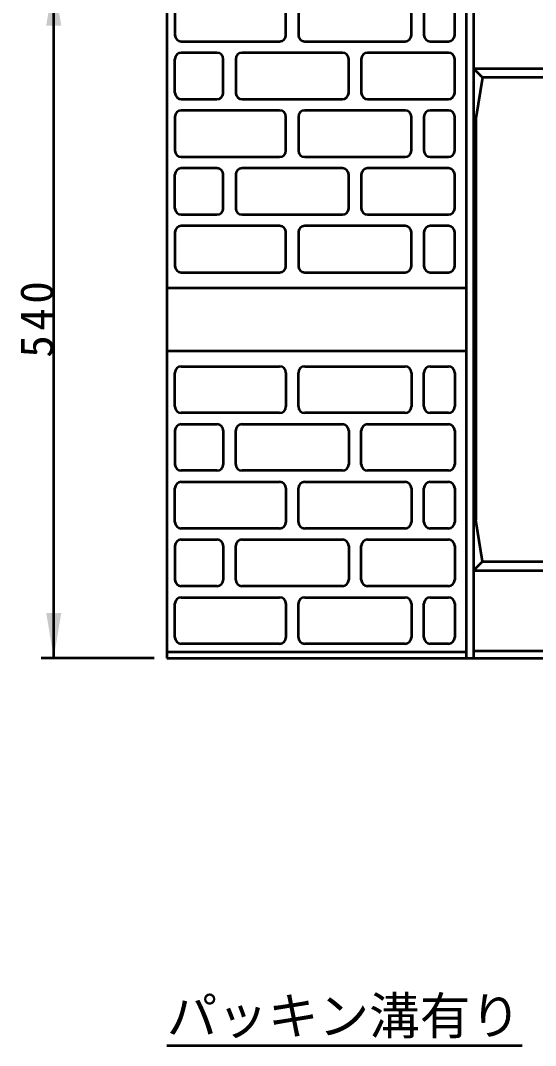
# Model space of a CAD drawing. Units: millimetres, scale not verified. Extents: x -2102 to 2102, y -1485 to 1485.
# Drawn here: x -265 to 145, y 224 to 1041 of the extents above; entities that cross this region are included whole.
import ezdxf
from ezdxf.enums import TextEntityAlignment as Align

# ---------------------------------------------------------------- set-up
doc = ezdxf.new("R2010")
doc.units = ezdxf.units.MM
doc.header["$LTSCALE"] = 5
doc.layers.add('0-0_V-nasSTD', color=7, linetype='Continuous', lineweight=35)
doc.layers.add('0-1_0', color=7, linetype='Continuous', lineweight=50)
doc.styles.add('ＭＳ ゴシック', font='')
doc.styles.get('ＭＳ ゴシック').set_extended_font_data('MS Gothic')

msp = doc.modelspace()

# ---------------------------------------------------------------- linework, layer by layer
at = {"layer": '0-0_V-nasSTD', "lineweight": 50}
for p, q in [((90.106, 1072.505), (90.106, 532.505)), ((96.106, 1072.505), (96.106, 532.505)), ((-141.894, 1056.005), (-141.894, 1029.005)), ((-141.894, 1056.005), (-141.894, 1029.005)), ((-53.394, 1029.005), (-53.394, 1056.005)), ((-53.394, 1029.005), (-53.394, 1056.005)), ((-43.394, 1056.005), (-43.394, 1029.005)), ((46.606, 1029.005), (46.606, 1056.005)), ((56.606, 1056.005), (56.606, 1029.005)), ((81.106, 1029.005), (81.106, 1056.005)), ((-136.894, 1024.005), (-58.394, 1024.005)), ((-136.894, 1024.005), (-58.394, 1024.005)), ((-38.394, 1024.005), (41.606, 1024.005)), ((61.606, 1024.005), (76.106, 1024.005)), ((-108.394, 1015.005), (-136.894, 1015.005)), ((-108.394, 1015.005), (-136.894, 1015.005)), ((-8.394, 1015.005), (-88.394, 1015.005)), ((76.106, 1015.005), (11.606, 1015.005)), ((-141.894, 983.005), (-141.894, 1010.005)), ((-141.894, 983.005), (-141.894, 1010.005)), ((-103.394, 983.005), (-103.394, 1010.005)), ((-103.394, 983.005), (-103.394, 1010.005)), ((-93.394, 1010.005), (-93.394, 983.005)), ((-3.394, 983.005), (-3.394, 1010.005)), ((6.606, 1010.005), (6.606, 983.005)), ((81.106, 983.005), (81.106, 1010.005)), ((96.106, 1002.505), (607.106, 1002.505)), ((103.293, 995.334), (96.106, 1002.505)), ((599.918, 995.334), (103.293, 995.334)), ((-136.894, 978.005), (-108.394, 978.005)), ((-136.894, 978.005), (-108.394, 978.005)), ((-88.394, 978.005), (-8.394, 978.005)), ((11.606, 978.005), (76.106, 978.005)), ((-141.894, 964.005), (-141.894, 937.005)), ((-141.894, 964.005), (-141.894, 937.005)), ((-58.394, 969.005), (-136.894, 969.005)), ((-58.394, 969.005), (-136.894, 969.005)), ((-53.394, 937.005), (-53.394, 964.005)), ((-53.394, 937.005), (-53.394, 964.005)), ((-43.394, 964.005), (-43.394, 937.005)), ((41.606, 969.005), (-38.394, 969.005)), ((46.606, 937.005), (46.606, 964.005)), ((56.606, 964.005), (56.606, 937.005)), ((76.106, 969.005), (61.606, 969.005)), ((81.106, 937.005), (81.106, 964.005)), ((-136.894, 932.005), (-58.394, 932.005)), ((-136.894, 932.005), (-58.394, 932.005)), ((-38.394, 932.005), (41.606, 932.005)), ((61.606, 932.005), (76.106, 932.005)), ((-108.394, 923.005), (-136.894, 923.005)), ((-108.394, 923.005), (-136.894, 923.005)), ((-8.394, 923.005), (-88.394, 923.005)), ((76.106, 923.005), (11.606, 923.005)), ((-141.894, 891.005), (-141.894, 918.005)), ((-141.894, 891.005), (-141.894, 918.005)), ((-103.394, 891.005), (-103.394, 918.005)), ((-103.394, 891.005), (-103.394, 918.005)), ((-93.394, 918.005), (-93.394, 891.005)), ((-3.394, 891.005), (-3.394, 918.005)), ((6.606, 918.005), (6.606, 891.005)), ((81.106, 891.005), (81.106, 918.005)), ((-136.894, 886.005), (-108.394, 886.005)), ((-136.894, 886.005), (-108.394, 886.005)), ((-88.394, 886.005), (-8.394, 886.005)), ((11.606, 886.005), (76.106, 886.005)), ((-58.394, 877.005), (-136.894, 877.005)), ((-58.394, 877.005), (-136.894, 877.005)), ((41.606, 877.005), (-38.394, 877.005)), ((76.106, 877.005), (61.606, 877.005)), ((-141.894, 872.005), (-141.894, 845.005)), ((-141.894, 872.005), (-141.894, 845.005)), ((-53.394, 845.005), (-53.394, 872.005)), ((-53.394, 845.005), (-53.394, 872.005)), ((-43.394, 872.005), (-43.394, 845.005)), ((46.606, 845.005), (46.606, 872.005)), ((56.606, 872.005), (56.606, 845.005)), ((81.106, 845.005), (81.106, 872.005)), ((-136.894, 840.005), (-58.394, 840.005)), ((-136.894, 840.005), (-58.394, 840.005)), ((-38.394, 840.005), (41.606, 840.005)), ((61.606, 840.005), (76.106, 840.005)), ((90.106, 827.505), (-148.394, 827.505)), ((-148.394, 777.505), (90.106, 777.505)), ((-141.894, 733.005), (-141.894, 760.005)), ((-141.894, 733.005), (-141.894, 760.005)), ((-136.894, 765.005), (-58.394, 765.005)), ((-136.894, 765.005), (-58.394, 765.005)), ((-53.394, 760.005), (-53.394, 733.005)), ((-53.394, 760.005), (-53.394, 733.005)), ((-43.394, 733.005), (-43.394, 760.005)), ((-38.394, 765.005), (41.606, 765.005)), ((46.606, 760.005), (46.606, 733.005)), ((56.606, 733.005), (56.606, 760.005)), ((61.606, 765.005), (76.106, 765.005)), ((81.106, 760.005), (81.106, 733.005)), ((-58.394, 728.005), (-136.894, 728.005)), ((-58.394, 728.005), (-136.894, 728.005)), ((41.606, 728.005), (-38.394, 728.005)), ((76.106, 728.005), (61.606, 728.005)), ((-136.894, 719.005), (-108.394, 719.005)), ((-136.894, 719.005), (-108.394, 719.005)), ((-88.394, 719.005), (-8.394, 719.005)), ((11.606, 719.005), (76.106, 719.005)), ((-141.894, 714.005), (-141.894, 687.005)), ((-141.894, 714.005), (-141.894, 687.005)), ((-103.394, 714.005), (-103.394, 687.005)), ((-103.394, 714.005), (-103.394, 687.005)), ((-93.394, 687.005), (-93.394, 714.005)), ((-3.394, 714.005), (-3.394, 687.005)), ((6.606, 687.005), (6.606, 714.005)), ((81.106, 714.005), (81.106, 687.005)), ((-108.394, 682.005), (-136.894, 682.005)), ((-108.394, 682.005), (-136.894, 682.005)), ((-8.394, 682.005), (-88.394, 682.005)), ((76.106, 682.005), (11.606, 682.005)), ((-136.894, 673.005), (-58.394, 673.005)), ((-136.894, 673.005), (-58.394, 673.005)), ((-38.394, 673.005), (41.606, 673.005)), ((61.606, 673.005), (76.106, 673.005)), ((-141.894, 641.005), (-141.894, 668.005)), ((-141.894, 641.005), (-141.894, 668.005)), ((-53.394, 668.005), (-53.394, 641.005)), ((-53.394, 668.005), (-53.394, 641.005)), ((-43.394, 641.005), (-43.394, 668.005)), ((46.606, 668.005), (46.606, 641.005)), ((56.606, 641.005), (56.606, 668.005)), ((81.106, 668.005), (81.106, 641.005)), ((103.293, 609.675), (97.855, 642.505)), ((-58.394, 636.005), (-136.894, 636.005)), ((-58.394, 636.005), (-136.894, 636.005)), ((41.606, 636.005), (-38.394, 636.005)), ((76.106, 636.005), (61.606, 636.005)), ((-141.894, 622.005), (-141.894, 595.005)), ((-141.894, 622.005), (-141.894, 595.005)), ((-136.894, 627.005), (-108.394, 627.005)), ((-136.894, 627.005), (-108.394, 627.005)), ((-103.394, 622.005), (-103.394, 595.005)), ((-103.394, 622.005), (-103.394, 595.005)), ((-93.394, 595.005), (-93.394, 622.005)), ((-88.394, 627.005), (-8.394, 627.005)), ((-3.394, 622.005), (-3.394, 595.005)), ((6.606, 595.005), (6.606, 622.005)), ((11.606, 627.005), (76.106, 627.005)), ((81.106, 622.005), (81.106, 595.005)), ((103.293, 609.675), (96.106, 602.505)), ((103.293, 609.675), (599.918, 609.675)), ((96.106, 602.505), (607.106, 602.505)), ((-108.394, 590.005), (-136.894, 590.005)), ((-108.394, 590.005), (-136.894, 590.005)), ((-8.394, 590.005), (-88.394, 590.005)), ((76.106, 590.005), (11.606, 590.005)), ((-136.894, 581.005), (-58.394, 581.005)), ((-136.894, 581.005), (-58.394, 581.005)), ((-38.394, 581.005), (41.606, 581.005)), ((61.606, 581.005), (76.106, 581.005)), ((-141.894, 549.005), (-141.894, 576.005)), ((-141.894, 549.005), (-141.894, 576.005)), ((-53.394, 576.005), (-53.394, 549.005)), ((-53.394, 576.005), (-53.394, 549.005)), ((-43.394, 549.005), (-43.394, 576.005)), ((46.606, 576.005), (46.606, 549.005)), ((56.606, 549.005), (56.606, 576.005)), ((81.106, 576.005), (81.106, 549.005)), ((-58.394, 544.005), (-136.894, 544.005)), ((-58.394, 544.005), (-136.894, 544.005)), ((41.606, 544.005), (-38.394, 544.005)), ((76.106, 544.005), (61.606, 544.005)), ((-148.394, 537.505), (90.106, 537.505)), ((-148.394, 532.505), (90.106, 532.505)), ((90.106, 532.505), (96.106, 532.505)), ((96.106, 538.505), (607.106, 538.505)), ((96.106, 532.505), (607.106, 532.505))]:
    msp.add_line(p, q, dxfattribs=at)
for points in [[(90.106, 1072.505), (-148.394, 1072.505), (-148.394, 532.505)], [(103.293, 995.334), (97.855, 962.505), (97.855, 642.505)]]:
    msp.add_lwpolyline(points, dxfattribs=at)
for centre, start, end in [((-136.894, 1029.005), 180, 270), ((-136.894, 1029.005), 180, 270), ((-58.394, 1029.005), 270, 0), ((-58.394, 1029.005), 270, 0), ((-38.394, 1029.005), 180, 270), ((41.606, 1029.005), 270, 0), ((61.606, 1029.005), 180, 270), ((76.106, 1029.005), 270, 0), ((-136.894, 1010.005), 90, 180), ((-136.894, 1010.005), 90, 180), ((-108.394, 1010.005), 0, 90), ((-108.394, 1010.005), 0, 90), ((-88.394, 1010.005), 90, 180), ((-8.394, 1010.005), 0, 90), ((11.606, 1010.005), 90, 180), ((76.106, 1010.005), 0, 90), ((-136.894, 983.005), 180, 270), ((-136.894, 983.005), 180, 270), ((-108.394, 983.005), 270, 0), ((-108.394, 983.005), 270, 0), ((-88.394, 983.005), 180, 270), ((-8.394, 983.005), 270, 0), ((11.606, 983.005), 180, 270), ((76.106, 983.005), 270, 0), ((-136.894, 964.005), 90, 180), ((-136.894, 964.005), 90, 180), ((-58.394, 964.005), 0, 90), ((-58.394, 964.005), 0, 90), ((-38.394, 964.005), 90, 180), ((41.606, 964.005), 0, 90), ((61.606, 964.005), 90, 180), ((76.106, 964.005), 0, 90), ((-136.894, 937.005), 180, 270), ((-136.894, 937.005), 180, 270), ((-58.394, 937.005), 270, 0), ((-58.394, 937.005), 270, 0), ((-38.394, 937.005), 180, 270), ((41.606, 937.005), 270, 0), ((61.606, 937.005), 180, 270), ((76.106, 937.005), 270, 0), ((-136.894, 918.005), 90, 180), ((-136.894, 918.005), 90, 180), ((-108.394, 918.005), 0, 90), ((-108.394, 918.005), 0, 90), ((-88.394, 918.005), 90, 180), ((-8.394, 918.005), 0, 90), ((11.606, 918.005), 90, 180), ((76.106, 918.005), 0, 90), ((-136.894, 891.005), 180, 270), ((-136.894, 891.005), 180, 270), ((-108.394, 891.005), 270, 0), ((-108.394, 891.005), 270, 0), ((-88.394, 891.005), 180, 270), ((-8.394, 891.005), 270, 0), ((11.606, 891.005), 180, 270), ((76.106, 891.005), 270, 0), ((-136.894, 872.005), 90, 180), ((-136.894, 872.005), 90, 180), ((-58.394, 872.005), 0, 90), ((-58.394, 872.005), 0, 90), ((-38.394, 872.005), 90, 180), ((41.606, 872.005), 0, 90), ((61.606, 872.005), 90, 180), ((76.106, 872.005), 0, 90), ((-136.894, 845.005), 180, 270), ((-136.894, 845.005), 180, 270), ((-58.394, 845.005), 270, 0), ((-58.394, 845.005), 270, 0), ((-38.394, 845.005), 180, 270), ((41.606, 845.005), 270, 0), ((61.606, 845.005), 180, 270), ((76.106, 845.005), 270, 0), ((-136.894, 760.005), 90, 180), ((-136.894, 760.005), 90, 180), ((-58.394, 760.005), 0, 90), ((-58.394, 760.005), 0, 90), ((-38.394, 760.005), 90, 180), ((41.606, 760.005), 0, 90), ((61.606, 760.005), 90, 180), ((76.106, 760.005), 0, 90), ((-136.894, 733.005), 180, 270), ((-136.894, 733.005), 180, 270), ((-58.394, 733.005), 270, 0), ((-58.394, 733.005), 270, 0), ((-38.394, 733.005), 180, 270), ((41.606, 733.005), 270, 0), ((61.606, 733.005), 180, 270), ((76.106, 733.005), 270, 0), ((-136.894, 714.005), 90, 180), ((-136.894, 714.005), 90, 180), ((-108.394, 714.005), 0, 90), ((-108.394, 714.005), 0, 90), ((-88.394, 714.005), 90, 180), ((-8.394, 714.005), 0, 90), ((11.606, 714.005), 90, 180), ((76.106, 714.005), 0, 90), ((-136.894, 687.005), 180, 270), ((-136.894, 687.005), 180, 270), ((-108.394, 687.005), 270, 0), ((-108.394, 687.005), 270, 0), ((-88.394, 687.005), 180, 270), ((-8.394, 687.005), 270, 0), ((11.606, 687.005), 180, 270), ((76.106, 687.005), 270, 0), ((-136.894, 668.005), 90, 180), ((-136.894, 668.005), 90, 180), ((-58.394, 668.005), 0, 90), ((-58.394, 668.005), 0, 90), ((-38.394, 668.005), 90, 180), ((41.606, 668.005), 0, 90), ((61.606, 668.005), 90, 180), ((76.106, 668.005), 0, 90), ((-136.894, 641.005), 180, 270), ((-136.894, 641.005), 180, 270), ((-58.394, 641.005), 270, 0), ((-58.394, 641.005), 270, 0), ((-38.394, 641.005), 180, 270), ((41.606, 641.005), 270, 0), ((61.606, 641.005), 180, 270), ((76.106, 641.005), 270, 0), ((-136.894, 622.005), 90, 180), ((-136.894, 622.005), 90, 180), ((-108.394, 622.005), 0, 90), ((-108.394, 622.005), 0, 90), ((-88.394, 622.005), 90, 180), ((-8.394, 622.005), 0, 90), ((11.606, 622.005), 90, 180), ((76.106, 622.005), 0, 90), ((-136.894, 595.005), 180, 270), ((-136.894, 595.005), 180, 270), ((-108.394, 595.005), 270, 0), ((-108.394, 595.005), 270, 0), ((-88.394, 595.005), 180, 270), ((-8.394, 595.005), 270, 0), ((11.606, 595.005), 180, 270), ((76.106, 595.005), 270, 0), ((-136.894, 576.005), 90, 180), ((-136.894, 576.005), 90, 180), ((-58.394, 576.005), 0, 90), ((-58.394, 576.005), 0, 90), ((-38.394, 576.005), 90, 180), ((41.606, 576.005), 0, 90), ((61.606, 576.005), 90, 180), ((76.106, 576.005), 0, 90), ((-136.894, 549.005), 180, 270), ((-136.894, 549.005), 180, 270), ((-58.394, 549.005), 270, 0), ((-58.394, 549.005), 270, 0), ((-38.394, 549.005), 180, 270), ((41.606, 549.005), 270, 0), ((61.606, 549.005), 180, 270), ((76.106, 549.005), 270, 0)]:
    msp.add_arc(centre, 5, start, end, dxfattribs=at)
at = {"layer": '0-0_V-nasSTD'}
for points in [[(-244.394, 1036.505), (-238.394, 1072.505), (-232.394, 1036.505)], [(-244.394, 568.505), (-238.394, 532.505), (-232.394, 568.505)]]:
    msp.add_solid(points, dxfattribs=at)
at = {"layer": '0-1_0'}
for p, q in [((-238.394, 532.505), (-238.394, 1072.505)), ((-158.394, 532.505), (-248.394, 532.505)), ((-148.394, 223.917), (134.813, 223.917))]:
    msp.add_line(p, q, dxfattribs=at)

# ---------------------------------------------------------------- texts
at = {"layer": '0-0_V-nasSTD', "style": 'ＭＳ ゴシック'}
msp.add_text('パッキン溝有り', height=29.56, dxfattribs=at).set_placement((-148.394, 223.917), align=Align.BOTTOM_LEFT)
at = {"layer": '0-0_V-nasSTD', "insert": (-238.394, 771.905), "char_height": 26.39, "attachment_point": 7, "rotation": 90, "style": 'ＭＳ ゴシック'}
msp.add_mtext('\\T1.2;540', dxfattribs=at)

doc.saveas('drawing.dxf')
